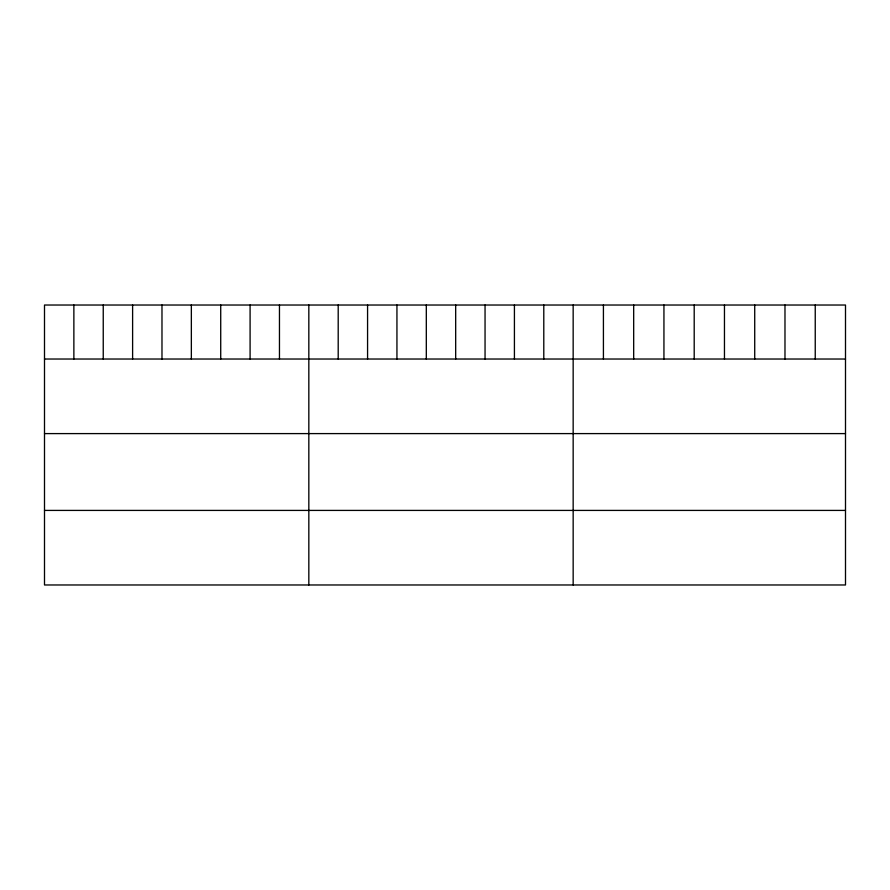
<?xml version="1.0" encoding="UTF-8"?>
<svg xmlns="http://www.w3.org/2000/svg" width="890" height="890" viewBox="0 0 890 890"><rect width="100%" height="100%" fill="white"/><g stroke="black" fill="none" stroke-linecap="round" stroke-linejoin="round"><path stroke-width="1.33" d="M845.5 359.026L845.5 584.975L44.5 584.975L44.5 305.025L845.5 305.025L845.5 359.026L44.5 359.026M44.5 433.597L845.5 433.597M44.5 510.415L845.5 510.415M815.24 305.025L815.24 359.026M784.98 305.025L784.98 359.026M754.72 305.025L754.72 359.026M724.46 305.025L724.46 359.026M694.2 305.025L694.2 359.026M663.94 305.025L663.94 359.026M633.68 305.025L633.68 359.026M603.42 305.025L603.42 359.026M573.16 305.025L573.16 584.975M543.79 305.025L543.79 359.026M514.42 305.025L514.42 359.026M485.05 305.025L485.05 359.026M455.68 305.025L455.68 359.026M426.31 305.025L426.31 359.026M396.94 305.025L396.94 359.026M367.57 305.025L367.57 359.026M338.2 305.025L338.2 359.026M308.83 305.025L308.83 584.975M279.46 305.025L279.46 359.026M250.09 305.025L250.09 359.026M220.72 305.025L220.72 359.026M191.35 305.025L191.35 359.026M161.98 305.025L161.98 359.026M132.61 305.025L132.61 359.026M103.24 305.025L103.24 359.026M73.87 305.025L73.87 359.026"/></g></svg>
